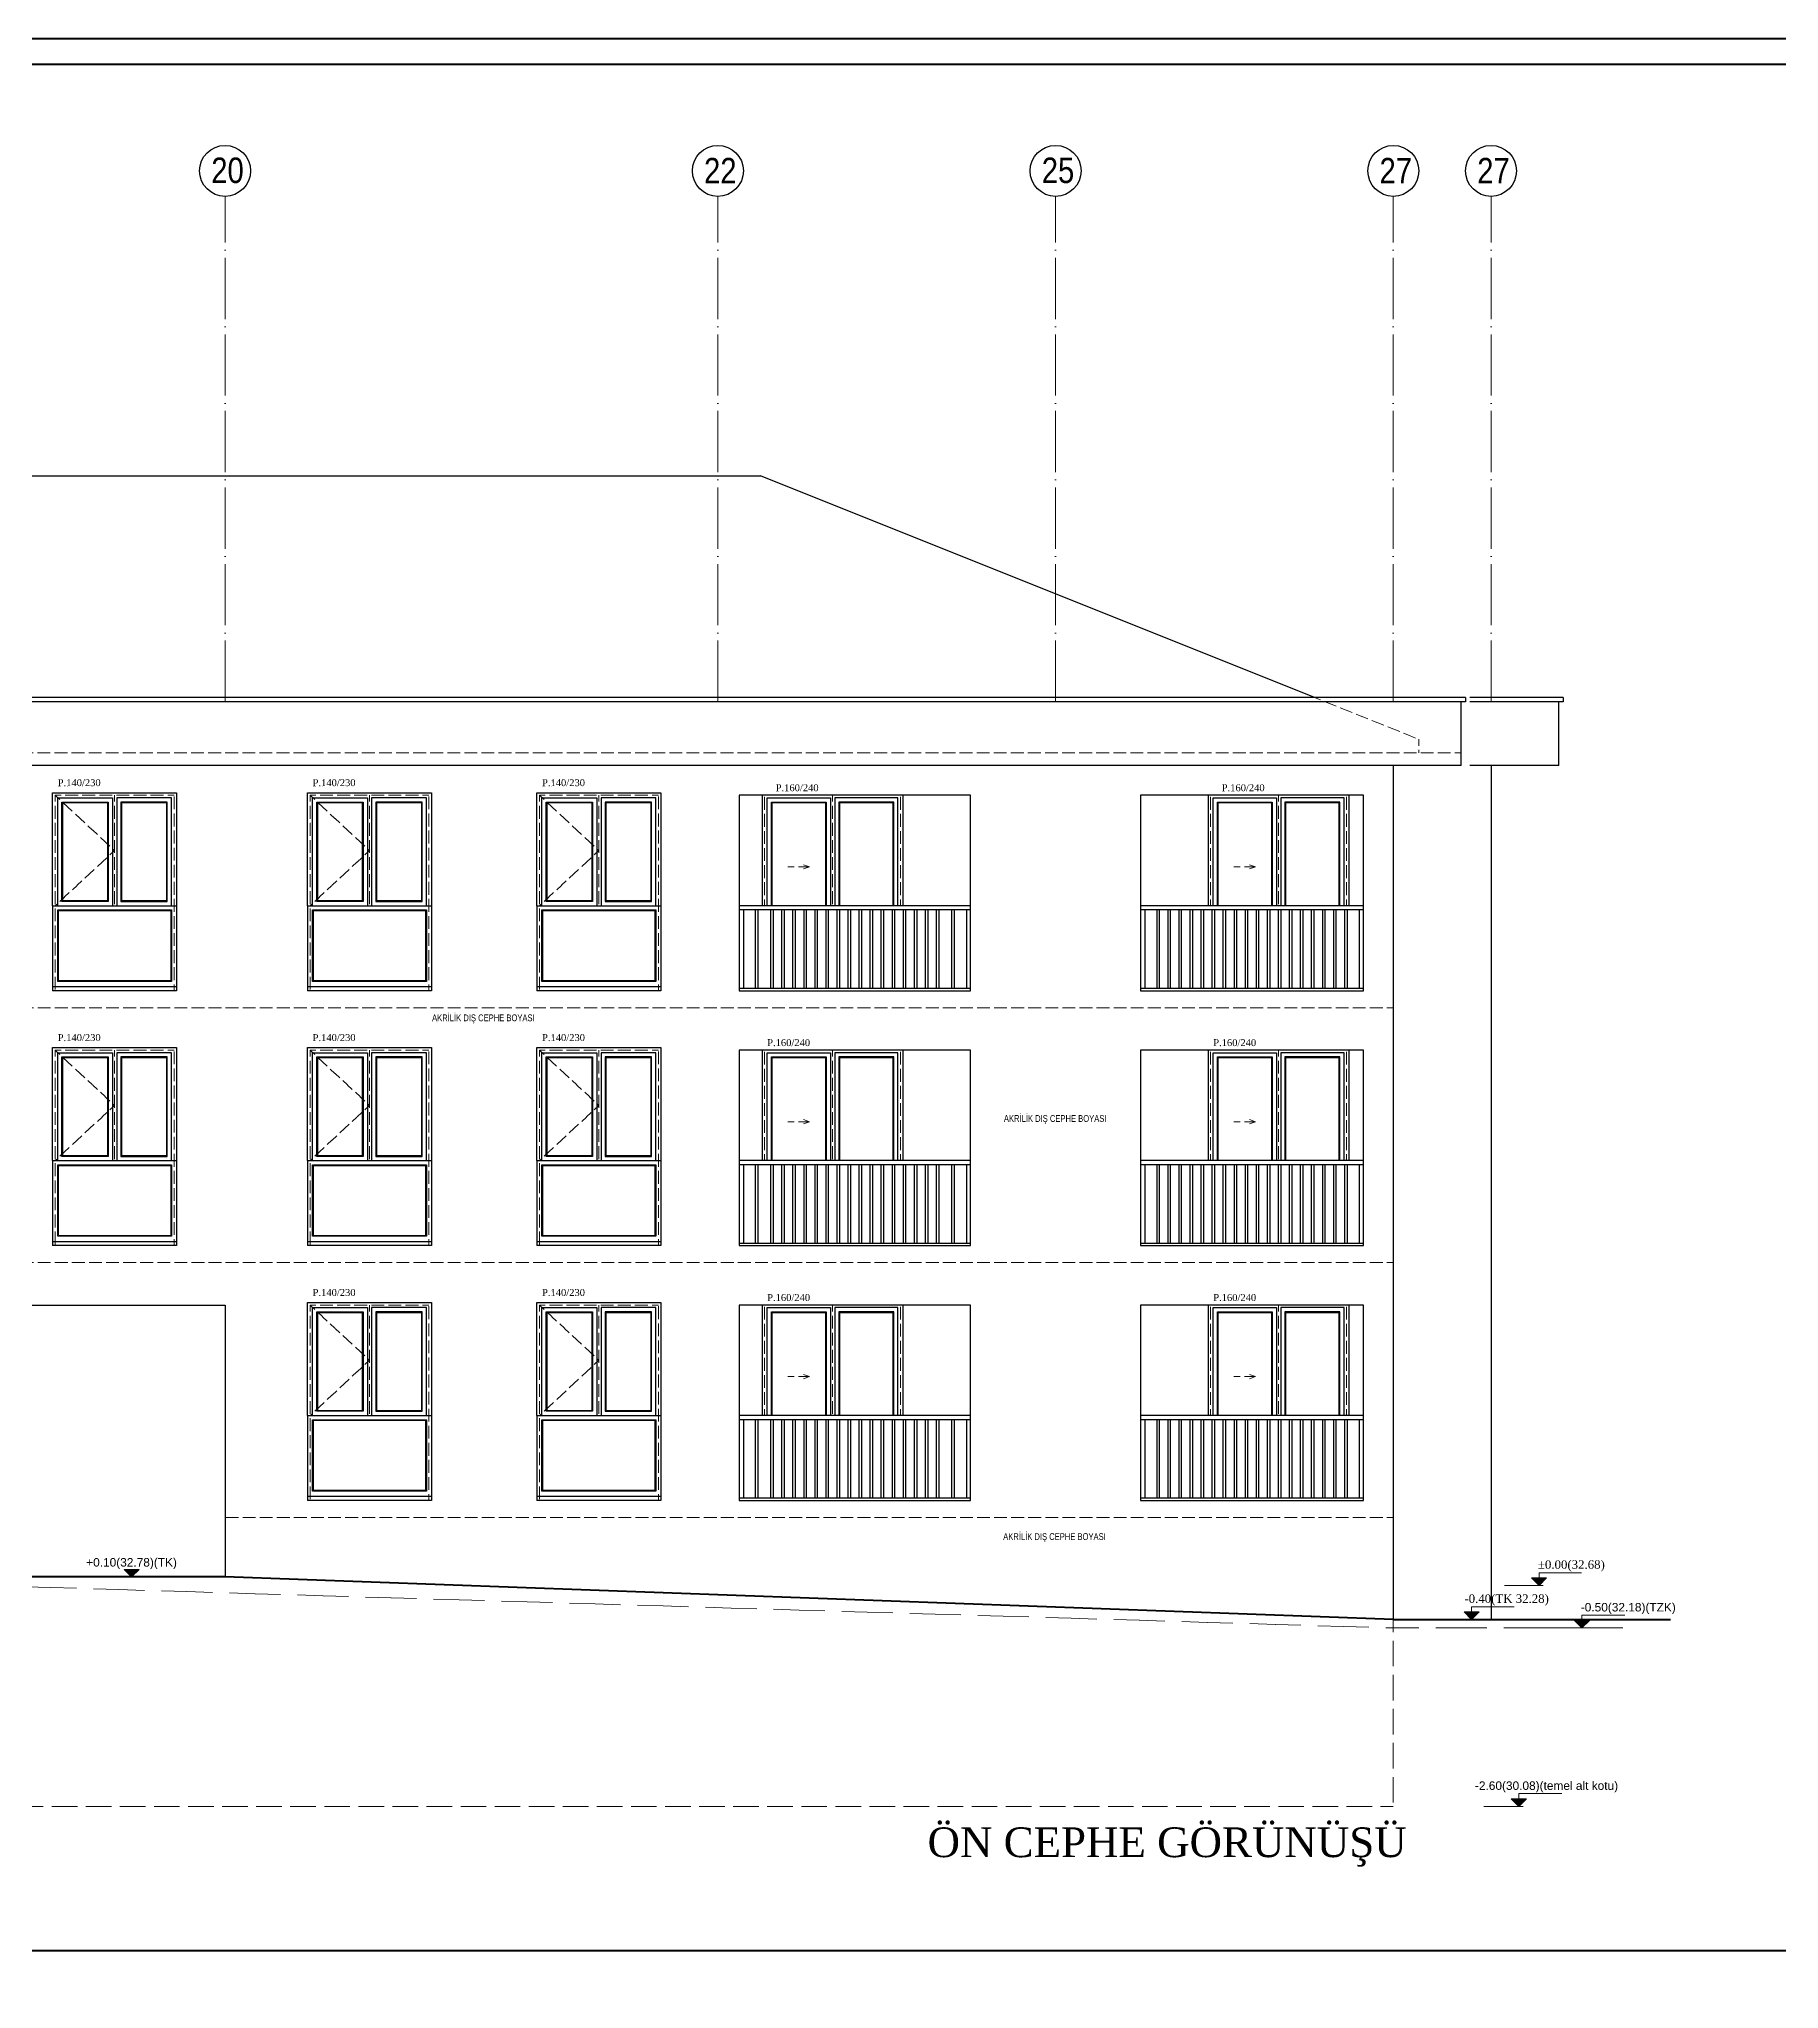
# Model space of a CAD drawing. Header units: millimetres. Extents: x 11587 to 81192, y -36083 to -25300.
# Drawn here: x 74821 to 76869, y -33878 to -31583 of the extents above; entities that cross this region are included whole.
import ezdxf

# ---------------------------------------------------------------- set-up
doc = ezdxf.new("R2010")
doc.units = ezdxf.units.MM
doc.linetypes.add('AKS', pattern=[30, 24, -3, 0, -3])
doc.linetypes.add('IZDUSUM1', pattern=[20, 7.5, -5, 7.5, 0])
for name, color, linetype, lineweight in [('rtm-aks balon', 20, 'Continuous', 25), ('rtm-aks balon yazı', 7, 'Continuous', 20), ('rtm-aks yeni', 7, 'AKS', 20), ('rtm-antet yazı-03', 233, 'Continuous', 30), ('rtm-antet-02', 140, 'Continuous', 40), ('rtm-cephe-03', 241, 'Continuous', 30), ('rtm-cephe-04', 33, 'Continuous', 25), ('rtm-izdusum-üst ince', 8, 'IZDUSUM1', 5), ('rtm-izdusum-üst kalın', 211, 'IZDUSUM1', 15), ('rtm-kesit katmanı-05', 153, 'Continuous', 20), ('rtm-mhl-yazı-malzeme', 253, 'Continuous', 13), ('rtm-sembol kot yazı', 7, 'Continuous', 20), ('rtm-symbol lvl', 242, 'Continuous', 20), ('rtm-tas_betonarme', 50, 'Continuous', 40)]:
    doc.layers.add(name, color=color, linetype=linetype, lineweight=lineweight)
doc.styles.add('A', font='times.ttf', dxfattribs={"height": 20})
doc.styles.add('AKSYAZI', font='ARIALN.TTF')
doc.styles.add('KT-isocpeur', font='arial.ttf', dxfattribs={"height": 10})
doc.styles.get("Standard").update_dxf_attribs({"font": 'arial.ttf'})
doc.styles.add('VAZ-OLCU', font='times.ttf', dxfattribs={"height": 60})

msp = doc.modelspace()

# ---------------------------------------------------------------- hatches: boundary and pattern name
at = {"layer": 'rtm-symbol lvl'}
for points in [[(74939.18, -33384.08), (74930.27, -33392.99), (74921.36, -33384.08)], [(74939.18, -33384.08), (74930.27, -33392.99), (74921.36, -33384.08)], [(76578.03, -33394.15), (76586.87, -33402.99), (76595.71, -33394.15)], [(76578.03, -33394.15), (76586.87, -33402.99), (76595.71, -33394.15)], [(76498.52, -33434.15), (76507.36, -33442.99), (76516.2, -33434.15)], [(76498.52, -33434.15), (76507.36, -33442.99), (76516.2, -33434.15)], [(76628.45, -33444.08), (76637.36, -33452.99), (76646.27, -33444.08)], [(76628.45, -33444.08), (76637.36, -33452.99), (76646.27, -33444.08)], [(76554.15, -33654.08), (76563.06, -33662.99), (76571.97, -33654.08)], [(76554.15, -33654.08), (76563.06, -33662.99), (76571.97, -33654.08)]]:
    msp.add_hatch(color=256, dxfattribs=at).paths.add_polyline_path(points)

# ---------------------------------------------------------------- linework, layer by layer
at = {"layer": 'rtm-aks balon'}
for centre in [(75040.29, -31738.07), (75620.29, -31738.07), (76017.79, -31738.07), (76415.29, -31738.07), (76530.29, -31738.07)]:
    msp.add_circle(centre, 30, dxfattribs=at)
at = {"layer": 'rtm-aks yeni', "ltscale": 3}
for p, q in [((75040.29, -32362.99), (75040.29, -31768.07)), ((75620.29, -32362.99), (75620.29, -31768.07)), ((76017.79, -32362.99), (76017.79, -31768.07)), ((76415.29, -32362.99), (76415.29, -31768.07)), ((76530.29, -32362.99), (76530.29, -31768.07))]:
    msp.add_line(p, q, dxfattribs=at)
at = {"layer": 'rtm-antet-02'}
for points in [[(68391.61, -31582.89), (68391.61, -36082.89), (81191.61, -36082.89), (81191.61, -31582.89), (68391.61, -31582.89)], [(81161.61, -33832.89), (68421.61, -33832.89)]]:
    msp.add_lwpolyline(points, dxfattribs=at)
msp.add_lwpolyline([(68421.61, -31612.89), (68421.61, -36052.89), (81161.61, -36052.89), (81161.61, -31612.89)], close=True, dxfattribs=at)
at = {"layer": 'rtm-cephe-03'}
msp.add_line((76415.29, -32437.99), (76415.29, -33442.99), dxfattribs=at)
for points in [[(68973.06, -32357.99), (69625.29, -32097.1), (75670.29, -32097.1)], [(76322.52, -32357.99), (75670.29, -32097.1)], [(76500.29, -32357.99), (68795.29, -32357.99)], [(76500.29, -32357.99), (76500.29, -32362.99)], [(76500.29, -32362.99), (68795.29, -32362.99)], [(76495.29, -32437.99), (76495.29, -32362.99)], [(76495.29, -32437.99), (68800.29, -32437.99)], [(74805.29, -33392.99), (74805.29, -33072.99), (75040.29, -33072.99), (75040.29, -33392.99)]]:
    msp.add_lwpolyline(points, dxfattribs=at)
for points in [[(75917.79, -32472.99), (75645.29, -32472.99), (75645.29, -32702.99), (75917.79, -32702.99)], [(76380.29, -32472.99), (76117.79, -32472.99), (76117.79, -32702.99), (76380.29, -32702.99)], [(75917.79, -32772.99), (75645.29, -32772.99), (75645.29, -33002.99), (75917.79, -33002.99)], [(76380.29, -32772.99), (76117.79, -32772.99), (76117.79, -33002.99), (76380.29, -33002.99)], [(75917.79, -33072.99), (75645.29, -33072.99), (75645.29, -33302.99), (75917.79, -33302.99)], [(76380.29, -33072.99), (76117.79, -33072.99), (76117.79, -33302.99), (76380.29, -33302.99)]]:
    msp.add_lwpolyline(points, close=True, dxfattribs=at)
at = {"layer": 'rtm-cephe-04'}
for p, q in [((76530.29, -32437.99), (76530.29, -33442.99)), ((74837.29, -32697.99), (74983.29, -32697.99)), ((74837.29, -32697.99), (74837.29, -32702.99)), ((74983.29, -32702.99), (74837.29, -32702.99)), ((74983.29, -32697.99), (74983.29, -32702.99)), ((75137.29, -32697.99), (75283.29, -32697.99)), ((75137.29, -32697.99), (75137.29, -32702.99)), ((75283.29, -32702.99), (75137.29, -32702.99)), ((75283.29, -32697.99), (75283.29, -32702.99)), ((75407.29, -32697.99), (75553.29, -32697.99)), ((75407.29, -32697.99), (75407.29, -32702.99)), ((75553.29, -32702.99), (75407.29, -32702.99)), ((75553.29, -32697.99), (75553.29, -32702.99)), ((74837.29, -32997.99), (74983.29, -32997.99)), ((74837.29, -32997.99), (74837.29, -33002.99)), ((74983.29, -32997.99), (74983.29, -33002.99)), ((75137.29, -32997.99), (75283.29, -32997.99)), ((75137.29, -32997.99), (75137.29, -33002.99)), ((75283.29, -32997.99), (75283.29, -33002.99)), ((75407.29, -32997.99), (75553.29, -32997.99)), ((75407.29, -32997.99), (75407.29, -33002.99)), ((75553.29, -32997.99), (75553.29, -33002.99)), ((74983.29, -33002.99), (74837.29, -33002.99)), ((75283.29, -33002.99), (75137.29, -33002.99)), ((75553.29, -33002.99), (75407.29, -33002.99)), ((75137.29, -33297.99), (75283.29, -33297.99)), ((75137.29, -33297.99), (75137.29, -33302.99)), ((75283.29, -33297.99), (75283.29, -33302.99)), ((75407.29, -33297.99), (75553.29, -33297.99)), ((75407.29, -33297.99), (75407.29, -33302.99)), ((75553.29, -33297.99), (75553.29, -33302.99)), ((75283.29, -33302.99), (75137.29, -33302.99)), ((75553.29, -33302.99), (75407.29, -33302.99))]:
    msp.add_line(p, q, dxfattribs=at)
for points in [[(76615.29, -32357.99), (76505.29, -32357.99)], [(76615.29, -32357.99), (76615.29, -32362.99)], [(76615.29, -32362.99), (76505.29, -32362.99)], [(76610.29, -32437.99), (76610.29, -32362.99)], [(76610.29, -32437.99), (76505.29, -32437.99)], [(74837.29, -32602.99), (74837.29, -32469.99), (74983.29, -32469.99), (74983.29, -32602.99)], [(75137.29, -32602.99), (75137.29, -32469.99), (75283.29, -32469.99), (75283.29, -32602.99)], [(75407.29, -32602.99), (75407.29, -32469.99), (75553.29, -32469.99), (75553.29, -32602.99)], [(75672.29, -32472.99), (75672.29, -32602.99)], [(75838.29, -32602.99), (75838.29, -32472.99)], [(76197.29, -32472.99), (76197.29, -32602.99)], [(76363.29, -32602.99), (76363.29, -32472.99)], [(74843.29, -32602.99), (74843.29, -32475.99), (74907.79, -32475.99), (74907.79, -32602.99)], [(74977.29, -32602.99), (74977.29, -32475.99), (74912.79, -32475.99), (74912.79, -32602.99)], [(75143.29, -32602.99), (75143.29, -32475.99), (75207.79, -32475.99), (75207.79, -32602.99)], [(75277.29, -32602.99), (75277.29, -32475.99), (75212.79, -32475.99), (75212.79, -32602.99)], [(75413.29, -32602.99), (75413.29, -32475.99), (75477.79, -32475.99), (75477.79, -32602.99)], [(75547.29, -32602.99), (75547.29, -32475.99), (75482.79, -32475.99), (75482.79, -32602.99)], [(75678.29, -32602.99), (75678.29, -32475.99), (75752.79, -32475.99), (75752.79, -32602.99)], [(75683.29, -32602.99), (75683.29, -32480.99), (75747.79, -32480.99), (75747.79, -32602.99)], [(75832.29, -32602.99), (75832.29, -32475.99), (75757.79, -32475.99), (75757.79, -32602.99)], [(75827.29, -32602.99), (75827.29, -32480.99), (75762.79, -32480.99), (75762.79, -32602.99)], [(76203.29, -32602.99), (76203.29, -32475.99), (76277.79, -32475.99), (76277.79, -32602.99)], [(76208.29, -32602.99), (76208.29, -32480.99), (76272.79, -32480.99), (76272.79, -32602.99)], [(76357.29, -32602.99), (76357.29, -32475.99), (76282.79, -32475.99), (76282.79, -32602.99)], [(76352.29, -32602.99), (76352.29, -32480.99), (76287.79, -32480.99), (76287.79, -32602.99)], [(74837.29, -32602.99), (74837.29, -32697.99)], [(74837.29, -32602.99), (74983.29, -32602.99)], [(74983.29, -32602.99), (74983.29, -32697.99)], [(75137.29, -32602.99), (75137.29, -32697.99)], [(75137.29, -32602.99), (75283.29, -32602.99)], [(75283.29, -32602.99), (75283.29, -32697.99)], [(75407.29, -32602.99), (75407.29, -32697.99)], [(75407.29, -32602.99), (75553.29, -32602.99)], [(75553.29, -32602.99), (75553.29, -32697.99)], [(75917.79, -32602.99), (75645.29, -32602.99)], [(75917.79, -32607.99), (75645.29, -32607.99)], [(75650.29, -32607.99), (75650.29, -32699.99)], [(75664.29, -32607.99), (75664.29, -32699.99)], [(75667.29, -32607.99), (75667.29, -32699.99)], [(75682.29, -32607.99), (75682.29, -32699.99)], [(75685.29, -32607.99), (75685.29, -32699.99)], [(75695.29, -32607.99), (75695.29, -32699.99)], [(75698.29, -32607.99), (75698.29, -32699.99)], [(75708.29, -32607.99), (75708.29, -32699.99)], [(75711.29, -32607.99), (75711.29, -32699.99)], [(75721.29, -32607.99), (75721.29, -32699.99)], [(75724.29, -32607.99), (75724.29, -32699.99)], [(75734.29, -32607.99), (75734.29, -32699.99)], [(75737.29, -32607.99), (75737.29, -32699.99)], [(75747.29, -32607.99), (75747.29, -32699.99)], [(75750.29, -32607.99), (75750.29, -32699.99)], [(75760.29, -32607.99), (75760.29, -32699.99)], [(75763.29, -32607.99), (75763.29, -32699.99)], [(75773.29, -32607.99), (75773.29, -32699.99)], [(75776.29, -32607.99), (75776.29, -32699.99)], [(75786.29, -32607.99), (75786.29, -32699.99)], [(75789.29, -32607.99), (75789.29, -32699.99)], [(75799.29, -32607.99), (75799.29, -32699.99)], [(75802.29, -32607.99), (75802.29, -32699.99)], [(75812.29, -32607.99), (75812.29, -32699.99)], [(75815.29, -32607.99), (75815.29, -32699.99)], [(75825.29, -32607.99), (75825.29, -32699.99)], [(75828.29, -32607.99), (75828.29, -32699.99)], [(75838.29, -32607.99), (75838.29, -32699.99)], [(75841.29, -32607.99), (75841.29, -32699.99)], [(75851.29, -32607.99), (75851.29, -32699.99)], [(75854.29, -32607.99), (75854.29, -32699.99)], [(75864.29, -32607.99), (75864.29, -32699.99)], [(75867.29, -32607.99), (75867.29, -32699.99)], [(75877.29, -32607.99), (75877.29, -32699.99)], [(75880.29, -32607.99), (75880.29, -32699.99)], [(75895.29, -32607.99), (75895.29, -32699.99)], [(75898.29, -32607.99), (75898.29, -32699.99)], [(75912.79, -32607.99), (75912.79, -32699.99)], [(76380.29, -32602.99), (76117.79, -32602.99)], [(76380.29, -32607.99), (76117.79, -32607.99)], [(76122.79, -32607.99), (76122.79, -32699.99)], [(76136.79, -32607.99), (76136.79, -32699.99)], [(76139.79, -32607.99), (76139.79, -32699.99)], [(76149.79, -32607.99), (76149.79, -32699.99)], [(76152.79, -32607.99), (76152.79, -32699.99)], [(76162.79, -32607.99), (76162.79, -32699.99)], [(76165.79, -32607.99), (76165.79, -32699.99)], [(76175.79, -32607.99), (76175.79, -32699.99)], [(76178.79, -32607.99), (76178.79, -32699.99)], [(76188.79, -32607.99), (76188.79, -32699.99)], [(76191.79, -32607.99), (76191.79, -32699.99)], [(76201.79, -32607.99), (76201.79, -32699.99)], [(76204.79, -32607.99), (76204.79, -32699.99)], [(76214.79, -32607.99), (76214.79, -32699.99)], [(76217.79, -32607.99), (76217.79, -32699.99)], [(76227.79, -32607.99), (76227.79, -32699.99)], [(76230.79, -32607.99), (76230.79, -32699.99)], [(76240.79, -32607.99), (76240.79, -32699.99)], [(76243.79, -32607.99), (76243.79, -32699.99)], [(76253.79, -32607.99), (76253.79, -32699.99)], [(76256.79, -32607.99), (76256.79, -32699.99)], [(76266.79, -32607.99), (76266.79, -32699.99)], [(76269.79, -32607.99), (76269.79, -32699.99)], [(76279.79, -32607.99), (76279.79, -32699.99)], [(76282.79, -32607.99), (76282.79, -32699.99)], [(76292.79, -32607.99), (76292.79, -32699.99)], [(76295.79, -32607.99), (76295.79, -32699.99)], [(76305.79, -32607.99), (76305.79, -32699.99)], [(76308.79, -32607.99), (76308.79, -32699.99)], [(76318.79, -32607.99), (76318.79, -32699.99)], [(76321.79, -32607.99), (76321.79, -32699.99)], [(76331.79, -32607.99), (76331.79, -32699.99)], [(76334.79, -32607.99), (76334.79, -32699.99)], [(76344.79, -32607.99), (76344.79, -32699.99)], [(76347.79, -32607.99), (76347.79, -32699.99)], [(76357.79, -32607.99), (76357.79, -32699.99)], [(76360.79, -32607.99), (76360.79, -32699.99)], [(76375.29, -32607.99), (76375.29, -32699.99)], [(75645.29, -32699.99), (75917.79, -32699.99)], [(76117.79, -32699.99), (76380.29, -32699.99)], [(74837.29, -32902.99), (74837.29, -32769.99), (74983.29, -32769.99), (74983.29, -32902.99)], [(75137.29, -32902.99), (75137.29, -32769.99), (75283.29, -32769.99), (75283.29, -32902.99)], [(75407.29, -32902.99), (75407.29, -32769.99), (75553.29, -32769.99), (75553.29, -32902.99)], [(74843.29, -32902.99), (74843.29, -32775.99), (74907.79, -32775.99), (74907.79, -32902.99)], [(74977.29, -32902.99), (74977.29, -32775.99), (74912.79, -32775.99), (74912.79, -32902.99)], [(75143.29, -32902.99), (75143.29, -32775.99), (75207.79, -32775.99), (75207.79, -32902.99)], [(75277.29, -32902.99), (75277.29, -32775.99), (75212.79, -32775.99), (75212.79, -32902.99)], [(75413.29, -32902.99), (75413.29, -32775.99), (75477.79, -32775.99), (75477.79, -32902.99)], [(75547.29, -32902.99), (75547.29, -32775.99), (75482.79, -32775.99), (75482.79, -32902.99)], [(75672.29, -32772.99), (75672.29, -32902.99)], [(75678.29, -32902.99), (75678.29, -32775.99), (75752.79, -32775.99), (75752.79, -32902.99)], [(75683.29, -32902.99), (75683.29, -32780.99), (75747.79, -32780.99), (75747.79, -32902.99)], [(75832.29, -32902.99), (75832.29, -32775.99), (75757.79, -32775.99), (75757.79, -32902.99)], [(75827.29, -32902.99), (75827.29, -32780.99), (75762.79, -32780.99), (75762.79, -32902.99)], [(75838.29, -32902.99), (75838.29, -32772.99)], [(76197.29, -32772.99), (76197.29, -32902.99)], [(76203.29, -32902.99), (76203.29, -32775.99), (76277.79, -32775.99), (76277.79, -32902.99)], [(76208.29, -32902.99), (76208.29, -32780.99), (76272.79, -32780.99), (76272.79, -32902.99)], [(76357.29, -32902.99), (76357.29, -32775.99), (76282.79, -32775.99), (76282.79, -32902.99)], [(76352.29, -32902.99), (76352.29, -32780.99), (76287.79, -32780.99), (76287.79, -32902.99)], [(76363.29, -32902.99), (76363.29, -32772.99)], [(74837.29, -32902.99), (74837.29, -32997.99)], [(74837.29, -32902.99), (74983.29, -32902.99)], [(74983.29, -32902.99), (74983.29, -32997.99)], [(75137.29, -32902.99), (75137.29, -32997.99)], [(75137.29, -32902.99), (75283.29, -32902.99)], [(75283.29, -32902.99), (75283.29, -32997.99)], [(75407.29, -32902.99), (75407.29, -32997.99)], [(75407.29, -32902.99), (75553.29, -32902.99)], [(75553.29, -32902.99), (75553.29, -32997.99)], [(75917.79, -32902.99), (75645.29, -32902.99)], [(75917.79, -32907.99), (75645.29, -32907.99)], [(75650.29, -32907.99), (75650.29, -32999.99)], [(75664.29, -32907.99), (75664.29, -32999.99)], [(75667.29, -32907.99), (75667.29, -32999.99)], [(75682.29, -32907.99), (75682.29, -32999.99)], [(75685.29, -32907.99), (75685.29, -32999.99)], [(75695.29, -32907.99), (75695.29, -32999.99)], [(75698.29, -32907.99), (75698.29, -32999.99)], [(75708.29, -32907.99), (75708.29, -32999.99)], [(75711.29, -32907.99), (75711.29, -32999.99)], [(75721.29, -32907.99), (75721.29, -32999.99)], [(75724.29, -32907.99), (75724.29, -32999.99)], [(75734.29, -32907.99), (75734.29, -32999.99)], [(75737.29, -32907.99), (75737.29, -32999.99)], [(75747.29, -32907.99), (75747.29, -32999.99)], [(75750.29, -32907.99), (75750.29, -32999.99)], [(75760.29, -32907.99), (75760.29, -32999.99)], [(75763.29, -32907.99), (75763.29, -32999.99)], [(75773.29, -32907.99), (75773.29, -32999.99)], [(75776.29, -32907.99), (75776.29, -32999.99)], [(75786.29, -32907.99), (75786.29, -32999.99)], [(75789.29, -32907.99), (75789.29, -32999.99)], [(75799.29, -32907.99), (75799.29, -32999.99)], [(75802.29, -32907.99), (75802.29, -32999.99)], [(75812.29, -32907.99), (75812.29, -32999.99)], [(75815.29, -32907.99), (75815.29, -32999.99)], [(75825.29, -32907.99), (75825.29, -32999.99)], [(75828.29, -32907.99), (75828.29, -32999.99)], [(75838.29, -32907.99), (75838.29, -32999.99)], [(75841.29, -32907.99), (75841.29, -32999.99)], [(75851.29, -32907.99), (75851.29, -32999.99)], [(75854.29, -32907.99), (75854.29, -32999.99)], [(75864.29, -32907.99), (75864.29, -32999.99)], [(75867.29, -32907.99), (75867.29, -32999.99)], [(75877.29, -32907.99), (75877.29, -32999.99)], [(75880.29, -32907.99), (75880.29, -32999.99)], [(75895.29, -32907.99), (75895.29, -32999.99)], [(75898.29, -32907.99), (75898.29, -32999.99)], [(75912.79, -32907.99), (75912.79, -32999.99)], [(76380.29, -32902.99), (76117.79, -32902.99)], [(76380.29, -32907.99), (76117.79, -32907.99)], [(76122.79, -32907.99), (76122.79, -32999.99)], [(76136.79, -32907.99), (76136.79, -32999.99)], [(76139.79, -32907.99), (76139.79, -32999.99)], [(76149.79, -32907.99), (76149.79, -32999.99)], [(76152.79, -32907.99), (76152.79, -32999.99)], [(76162.79, -32907.99), (76162.79, -32999.99)], [(76165.79, -32907.99), (76165.79, -32999.99)], [(76175.79, -32907.99), (76175.79, -32999.99)], [(76178.79, -32907.99), (76178.79, -32999.99)], [(76188.79, -32907.99), (76188.79, -32999.99)], [(76191.79, -32907.99), (76191.79, -32999.99)], [(76201.79, -32907.99), (76201.79, -32999.99)], [(76204.79, -32907.99), (76204.79, -32999.99)], [(76214.79, -32907.99), (76214.79, -32999.99)], [(76217.79, -32907.99), (76217.79, -32999.99)], [(76227.79, -32907.99), (76227.79, -32999.99)], [(76230.79, -32907.99), (76230.79, -32999.99)], [(76240.79, -32907.99), (76240.79, -32999.99)], [(76243.79, -32907.99), (76243.79, -32999.99)], [(76253.79, -32907.99), (76253.79, -32999.99)], [(76256.79, -32907.99), (76256.79, -32999.99)], [(76266.79, -32907.99), (76266.79, -32999.99)], [(76269.79, -32907.99), (76269.79, -32999.99)], [(76279.79, -32907.99), (76279.79, -32999.99)], [(76282.79, -32907.99), (76282.79, -32999.99)], [(76292.79, -32907.99), (76292.79, -32999.99)], [(76295.79, -32907.99), (76295.79, -32999.99)], [(76305.79, -32907.99), (76305.79, -32999.99)], [(76308.79, -32907.99), (76308.79, -32999.99)], [(76318.79, -32907.99), (76318.79, -32999.99)], [(76321.79, -32907.99), (76321.79, -32999.99)], [(76331.79, -32907.99), (76331.79, -32999.99)], [(76334.79, -32907.99), (76334.79, -32999.99)], [(76344.79, -32907.99), (76344.79, -32999.99)], [(76347.79, -32907.99), (76347.79, -32999.99)], [(76357.79, -32907.99), (76357.79, -32999.99)], [(76360.79, -32907.99), (76360.79, -32999.99)], [(76375.29, -32907.99), (76375.29, -32999.99)], [(75645.29, -32999.99), (75917.79, -32999.99)], [(76117.79, -32999.99), (76380.29, -32999.99)], [(75137.29, -33202.99), (75137.29, -33069.99), (75283.29, -33069.99), (75283.29, -33202.99)], [(75407.29, -33202.99), (75407.29, -33069.99), (75553.29, -33069.99), (75553.29, -33202.99)], [(75143.29, -33202.99), (75143.29, -33075.99), (75207.79, -33075.99), (75207.79, -33202.99)], [(75277.29, -33202.99), (75277.29, -33075.99), (75212.79, -33075.99), (75212.79, -33202.99)], [(75413.29, -33202.99), (75413.29, -33075.99), (75477.79, -33075.99), (75477.79, -33202.99)], [(75547.29, -33202.99), (75547.29, -33075.99), (75482.79, -33075.99), (75482.79, -33202.99)], [(75672.29, -33072.99), (75672.29, -33202.99)], [(75678.29, -33202.99), (75678.29, -33075.99), (75752.79, -33075.99), (75752.79, -33202.99)], [(75683.29, -33202.99), (75683.29, -33080.99), (75747.79, -33080.99), (75747.79, -33202.99)], [(75832.29, -33202.99), (75832.29, -33075.99), (75757.79, -33075.99), (75757.79, -33202.99)], [(75827.29, -33202.99), (75827.29, -33080.99), (75762.79, -33080.99), (75762.79, -33202.99)], [(75838.29, -33202.99), (75838.29, -33072.99)], [(76197.29, -33072.99), (76197.29, -33202.99)], [(76203.29, -33202.99), (76203.29, -33075.99), (76277.79, -33075.99), (76277.79, -33202.99)], [(76208.29, -33202.99), (76208.29, -33080.99), (76272.79, -33080.99), (76272.79, -33202.99)], [(76357.29, -33202.99), (76357.29, -33075.99), (76282.79, -33075.99), (76282.79, -33202.99)], [(76352.29, -33202.99), (76352.29, -33080.99), (76287.79, -33080.99), (76287.79, -33202.99)], [(76363.29, -33202.99), (76363.29, -33072.99)], [(75137.29, -33202.99), (75137.29, -33297.99)], [(75137.29, -33202.99), (75283.29, -33202.99)], [(75283.29, -33202.99), (75283.29, -33297.99)], [(75407.29, -33202.99), (75407.29, -33297.99)], [(75407.29, -33202.99), (75553.29, -33202.99)], [(75553.29, -33202.99), (75553.29, -33297.99)], [(75917.79, -33202.99), (75645.29, -33202.99)], [(75917.79, -33207.99), (75645.29, -33207.99)], [(75650.29, -33207.99), (75650.29, -33299.99)], [(75664.29, -33207.99), (75664.29, -33299.99)], [(75667.29, -33207.99), (75667.29, -33299.99)], [(75682.29, -33207.99), (75682.29, -33299.99)], [(75685.29, -33207.99), (75685.29, -33299.99)], [(75695.29, -33207.99), (75695.29, -33299.99)], [(75698.29, -33207.99), (75698.29, -33299.99)], [(75708.29, -33207.99), (75708.29, -33299.99)], [(75711.29, -33207.99), (75711.29, -33299.99)], [(75721.29, -33207.99), (75721.29, -33299.99)], [(75724.29, -33207.99), (75724.29, -33299.99)], [(75734.29, -33207.99), (75734.29, -33299.99)], [(75737.29, -33207.99), (75737.29, -33299.99)], [(75747.29, -33207.99), (75747.29, -33299.99)], [(75750.29, -33207.99), (75750.29, -33299.99)], [(75760.29, -33207.99), (75760.29, -33299.99)], [(75763.29, -33207.99), (75763.29, -33299.99)], [(75773.29, -33207.99), (75773.29, -33299.99)], [(75776.29, -33207.99), (75776.29, -33299.99)], [(75786.29, -33207.99), (75786.29, -33299.99)], [(75789.29, -33207.99), (75789.29, -33299.99)], [(75799.29, -33207.99), (75799.29, -33299.99)], [(75802.29, -33207.99), (75802.29, -33299.99)], [(75812.29, -33207.99), (75812.29, -33299.99)], [(75815.29, -33207.99), (75815.29, -33299.99)], [(75825.29, -33207.99), (75825.29, -33299.99)], [(75828.29, -33207.99), (75828.29, -33299.99)], [(75838.29, -33207.99), (75838.29, -33299.99)], [(75841.29, -33207.99), (75841.29, -33299.99)], [(75851.29, -33207.99), (75851.29, -33299.99)], [(75854.29, -33207.99), (75854.29, -33299.99)], [(75864.29, -33207.99), (75864.29, -33299.99)], [(75867.29, -33207.99), (75867.29, -33299.99)], [(75877.29, -33207.99), (75877.29, -33299.99)], [(75880.29, -33207.99), (75880.29, -33299.99)], [(75895.29, -33207.99), (75895.29, -33299.99)], [(75898.29, -33207.99), (75898.29, -33299.99)], [(75912.79, -33207.99), (75912.79, -33299.99)], [(76380.29, -33202.99), (76117.79, -33202.99)], [(76380.29, -33207.99), (76117.79, -33207.99)], [(76122.79, -33207.99), (76122.79, -33299.99)], [(76136.79, -33207.99), (76136.79, -33299.99)], [(76139.79, -33207.99), (76139.79, -33299.99)], [(76149.79, -33207.99), (76149.79, -33299.99)], [(76152.79, -33207.99), (76152.79, -33299.99)], [(76162.79, -33207.99), (76162.79, -33299.99)], [(76165.79, -33207.99), (76165.79, -33299.99)], [(76175.79, -33207.99), (76175.79, -33299.99)], [(76178.79, -33207.99), (76178.79, -33299.99)], [(76188.79, -33207.99), (76188.79, -33299.99)], [(76191.79, -33207.99), (76191.79, -33299.99)], [(76201.79, -33207.99), (76201.79, -33299.99)], [(76204.79, -33207.99), (76204.79, -33299.99)], [(76214.79, -33207.99), (76214.79, -33299.99)], [(76217.79, -33207.99), (76217.79, -33299.99)], [(76227.79, -33207.99), (76227.79, -33299.99)], [(76230.79, -33207.99), (76230.79, -33299.99)], [(76240.79, -33207.99), (76240.79, -33299.99)], [(76243.79, -33207.99), (76243.79, -33299.99)], [(76253.79, -33207.99), (76253.79, -33299.99)], [(76256.79, -33207.99), (76256.79, -33299.99)], [(76266.79, -33207.99), (76266.79, -33299.99)], [(76269.79, -33207.99), (76269.79, -33299.99)], [(76279.79, -33207.99), (76279.79, -33299.99)], [(76282.79, -33207.99), (76282.79, -33299.99)], [(76292.79, -33207.99), (76292.79, -33299.99)], [(76295.79, -33207.99), (76295.79, -33299.99)], [(76305.79, -33207.99), (76305.79, -33299.99)], [(76308.79, -33207.99), (76308.79, -33299.99)], [(76318.79, -33207.99), (76318.79, -33299.99)], [(76321.79, -33207.99), (76321.79, -33299.99)], [(76331.79, -33207.99), (76331.79, -33299.99)], [(76334.79, -33207.99), (76334.79, -33299.99)], [(76344.79, -33207.99), (76344.79, -33299.99)], [(76347.79, -33207.99), (76347.79, -33299.99)], [(76357.79, -33207.99), (76357.79, -33299.99)], [(76360.79, -33207.99), (76360.79, -33299.99)], [(76375.29, -33207.99), (76375.29, -33299.99)], [(75645.29, -33299.99), (75917.79, -33299.99)], [(76117.79, -33299.99), (76380.29, -33299.99)]]:
    msp.add_lwpolyline(points, dxfattribs=at)
for points in [[(74902.79, -32480.99), (74902.79, -32597.99), (74848.29, -32597.99), (74848.29, -32480.99)], [(74917.79, -32480.99), (74917.79, -32597.99), (74972.29, -32597.99), (74972.29, -32480.99)], [(75202.79, -32480.99), (75202.79, -32597.99), (75148.29, -32597.99), (75148.29, -32480.99)], [(75217.79, -32480.99), (75217.79, -32597.99), (75272.29, -32597.99), (75272.29, -32480.99)], [(75472.79, -32480.99), (75472.79, -32597.99), (75418.29, -32597.99), (75418.29, -32480.99)], [(75487.79, -32480.99), (75487.79, -32597.99), (75542.29, -32597.99), (75542.29, -32480.99)], [(74977.29, -32691.99), (74843.29, -32691.99), (74843.29, -32607.99), (74977.29, -32607.99)], [(75277.29, -32691.99), (75143.29, -32691.99), (75143.29, -32607.99), (75277.29, -32607.99)], [(75547.29, -32691.99), (75413.29, -32691.99), (75413.29, -32607.99), (75547.29, -32607.99)], [(74902.79, -32780.99), (74902.79, -32897.99), (74848.29, -32897.99), (74848.29, -32780.99)], [(74917.79, -32780.99), (74917.79, -32897.99), (74972.29, -32897.99), (74972.29, -32780.99)], [(75202.79, -32780.99), (75202.79, -32897.99), (75148.29, -32897.99), (75148.29, -32780.99)], [(75217.79, -32780.99), (75217.79, -32897.99), (75272.29, -32897.99), (75272.29, -32780.99)], [(75472.79, -32780.99), (75472.79, -32897.99), (75418.29, -32897.99), (75418.29, -32780.99)], [(75487.79, -32780.99), (75487.79, -32897.99), (75542.29, -32897.99), (75542.29, -32780.99)], [(74977.29, -32991.99), (74843.29, -32991.99), (74843.29, -32907.99), (74977.29, -32907.99)], [(75277.29, -32991.99), (75143.29, -32991.99), (75143.29, -32907.99), (75277.29, -32907.99)], [(75547.29, -32991.99), (75413.29, -32991.99), (75413.29, -32907.99), (75547.29, -32907.99)], [(75202.79, -33080.99), (75202.79, -33197.99), (75148.29, -33197.99), (75148.29, -33080.99)], [(75217.79, -33080.99), (75217.79, -33197.99), (75272.29, -33197.99), (75272.29, -33080.99)], [(75472.79, -33080.99), (75472.79, -33197.99), (75418.29, -33197.99), (75418.29, -33080.99)], [(75487.79, -33080.99), (75487.79, -33197.99), (75542.29, -33197.99), (75542.29, -33080.99)], [(75277.29, -33291.99), (75143.29, -33291.99), (75143.29, -33207.99), (75277.29, -33207.99)], [(75547.29, -33291.99), (75413.29, -33291.99), (75413.29, -33207.99), (75547.29, -33207.99)]]:
    msp.add_lwpolyline(points, close=True, dxfattribs=at)
at = {"layer": 'rtm-izdusum-üst ince'}
for p, q in [((74980.29, -32472.99), (74840.29, -32472.99)), ((74840.29, -32472.99), (74840.29, -32702.99)), ((74980.29, -32702.99), (74980.29, -32472.99)), ((75280.29, -32472.99), (75140.29, -32472.99)), ((75140.29, -32472.99), (75140.29, -32702.99)), ((75280.29, -32702.99), (75280.29, -32472.99)), ((75550.29, -32472.99), (75410.29, -32472.99)), ((75410.29, -32472.99), (75410.29, -32702.99)), ((75550.29, -32702.99), (75550.29, -32472.99)), ((75675.29, -32602.99), (75675.29, -32472.99)), ((75835.29, -32602.99), (75835.29, -32472.99)), ((76200.29, -32602.99), (76200.29, -32472.99)), ((76360.29, -32602.99), (76360.29, -32472.99)), ((74980.29, -32772.99), (74840.29, -32772.99)), ((74840.29, -32772.99), (74840.29, -33002.99)), ((74980.29, -33002.99), (74980.29, -32772.99)), ((75280.29, -32772.99), (75140.29, -32772.99)), ((75140.29, -32772.99), (75140.29, -33002.99)), ((75280.29, -33002.99), (75280.29, -32772.99)), ((75550.29, -32772.99), (75410.29, -32772.99)), ((75410.29, -32772.99), (75410.29, -33002.99)), ((75550.29, -33002.99), (75550.29, -32772.99)), ((75675.29, -32902.99), (75675.29, -32772.99)), ((75835.29, -32902.99), (75835.29, -32772.99)), ((76200.29, -32902.99), (76200.29, -32772.99)), ((76360.29, -32902.99), (76360.29, -32772.99)), ((75280.29, -33072.99), (75140.29, -33072.99)), ((75140.29, -33072.99), (75140.29, -33302.99)), ((75280.29, -33302.99), (75280.29, -33072.99)), ((75550.29, -33072.99), (75410.29, -33072.99)), ((75410.29, -33072.99), (75410.29, -33302.99)), ((75550.29, -33302.99), (75550.29, -33072.99)), ((75675.29, -33202.99), (75675.29, -33072.99)), ((75835.29, -33202.99), (75835.29, -33072.99)), ((76200.29, -33202.99), (76200.29, -33072.99)), ((76360.29, -33202.99), (76360.29, -33072.99))]:
    msp.add_line(p, q, dxfattribs=at)
for points in [[(76322.52, -32357.99), (76445.29, -32407.1), (76445.29, -32422.99)], [(76495.29, -32422.99), (68800.29, -32422.99)], [(74840.29, -32472.99), (74910.29, -32537.99), (74840.29, -32602.99)], [(74910.29, -32472.99), (74910.29, -32602.99)], [(75140.29, -32472.99), (75210.29, -32537.99), (75140.29, -32602.99)], [(75210.29, -32472.99), (75210.29, -32602.99)], [(75410.29, -32472.99), (75480.29, -32537.99), (75410.29, -32602.99)], [(75480.29, -32472.99), (75480.29, -32602.99)], [(75755.29, -32472.99), (75755.29, -32602.99)], [(76280.29, -32472.99), (76280.29, -32602.99)], [(75702.68, -32557.17), (75728, -32557.17)], [(75728, -32557.17), (75717.59, -32553.56)], [(75728, -32557.17), (75717.59, -32560.77)], [(76227.68, -32557.17), (76253, -32557.17)], [(76253, -32557.17), (76242.59, -32553.56)], [(76253, -32557.17), (76242.59, -32560.77)], [(76415.29, -32722.99), (68880.29, -32722.99)], [(74840.29, -32772.99), (74910.29, -32837.99), (74840.29, -32902.99)], [(74910.29, -32772.99), (74910.29, -32902.99)], [(75140.29, -32772.99), (75210.29, -32837.99), (75140.29, -32902.99)], [(75210.29, -32772.99), (75210.29, -32902.99)], [(75410.29, -32772.99), (75480.29, -32837.99), (75410.29, -32902.99)], [(75480.29, -32772.99), (75480.29, -32902.99)], [(75755.29, -32772.99), (75755.29, -32902.99)], [(76280.29, -32772.99), (76280.29, -32902.99)], [(75702.68, -32857.17), (75728, -32857.17)], [(75728, -32857.17), (75717.59, -32853.56)], [(75728, -32857.17), (75717.59, -32860.77)], [(76227.68, -32857.17), (76253, -32857.17)], [(76253, -32857.17), (76242.59, -32853.56)], [(76253, -32857.17), (76242.59, -32860.77)], [(76415.29, -33022.99), (68880.29, -33022.99)], [(75140.29, -33072.99), (75210.29, -33137.99), (75140.29, -33202.99)], [(75210.29, -33072.99), (75210.29, -33202.99)], [(75410.29, -33072.99), (75480.29, -33137.99), (75410.29, -33202.99)], [(75480.29, -33072.99), (75480.29, -33202.99)], [(75755.29, -33072.99), (75755.29, -33202.99)], [(76280.29, -33072.99), (76280.29, -33202.99)], [(75702.68, -33157.17), (75728, -33157.17)], [(75728, -33157.17), (75717.59, -33153.56)], [(75728, -33157.17), (75717.59, -33160.77)], [(76227.68, -33157.17), (76253, -33157.17)], [(76253, -33157.17), (76242.59, -33153.56)], [(76253, -33157.17), (76242.59, -33160.77)], [(76415.29, -33322.99), (75040.29, -33322.99)]]:
    msp.add_lwpolyline(points, dxfattribs=at)
at = {"layer": 'rtm-izdusum-üst ince', "ltscale": 2}
msp.add_lwpolyline([(76415.29, -33442.99), (76415.29, -33662.99), (74765.29, -33662.99), (74765.29, -33392.81)], dxfattribs=at)
at = {"layer": 'rtm-izdusum-üst kalın', "ltscale": 4}
msp.add_lwpolyline([(68880.29, -33372.99), (70490.29, -33402.99), (74755.29, -33402.99), (76415.29, -33452.99), (76698.91, -33452.99)], dxfattribs=at)
at = {"layer": 'rtm-kesit katmanı-05'}
for points in [[(74901.79, -32481.99), (74901.79, -32596.99), (74849.29, -32596.99), (74849.29, -32481.99)], [(74918.79, -32481.99), (74918.79, -32596.99), (74971.29, -32596.99), (74971.29, -32481.99)], [(75201.79, -32481.99), (75201.79, -32596.99), (75149.29, -32596.99), (75149.29, -32481.99)], [(75218.79, -32481.99), (75218.79, -32596.99), (75271.29, -32596.99), (75271.29, -32481.99)], [(75471.79, -32481.99), (75471.79, -32596.99), (75419.29, -32596.99), (75419.29, -32481.99)], [(75488.79, -32481.99), (75488.79, -32596.99), (75541.29, -32596.99), (75541.29, -32481.99)], [(74976.29, -32690.99), (74844.29, -32690.99), (74844.29, -32608.99), (74976.29, -32608.99)], [(75276.29, -32690.99), (75144.29, -32690.99), (75144.29, -32608.99), (75276.29, -32608.99)], [(75546.29, -32690.99), (75414.29, -32690.99), (75414.29, -32608.99), (75546.29, -32608.99)], [(74901.79, -32781.99), (74901.79, -32896.99), (74849.29, -32896.99), (74849.29, -32781.99)], [(74918.79, -32781.99), (74918.79, -32896.99), (74971.29, -32896.99), (74971.29, -32781.99)], [(75201.79, -32781.99), (75201.79, -32896.99), (75149.29, -32896.99), (75149.29, -32781.99)], [(75218.79, -32781.99), (75218.79, -32896.99), (75271.29, -32896.99), (75271.29, -32781.99)], [(75471.79, -32781.99), (75471.79, -32896.99), (75419.29, -32896.99), (75419.29, -32781.99)], [(75488.79, -32781.99), (75488.79, -32896.99), (75541.29, -32896.99), (75541.29, -32781.99)], [(74976.29, -32990.99), (74844.29, -32990.99), (74844.29, -32908.99), (74976.29, -32908.99)], [(75276.29, -32990.99), (75144.29, -32990.99), (75144.29, -32908.99), (75276.29, -32908.99)], [(75546.29, -32990.99), (75414.29, -32990.99), (75414.29, -32908.99), (75546.29, -32908.99)], [(75201.79, -33081.99), (75201.79, -33196.99), (75149.29, -33196.99), (75149.29, -33081.99)], [(75218.79, -33081.99), (75218.79, -33196.99), (75271.29, -33196.99), (75271.29, -33081.99)], [(75471.79, -33081.99), (75471.79, -33196.99), (75419.29, -33196.99), (75419.29, -33081.99)], [(75488.79, -33081.99), (75488.79, -33196.99), (75541.29, -33196.99), (75541.29, -33081.99)], [(75276.29, -33290.99), (75144.29, -33290.99), (75144.29, -33208.99), (75276.29, -33208.99)], [(75546.29, -33290.99), (75414.29, -33290.99), (75414.29, -33208.99), (75546.29, -33208.99)]]:
    msp.add_lwpolyline(points, close=True, dxfattribs=at)
for points in [[(75684.29, -32602.99), (75684.29, -32481.99), (75746.79, -32481.99), (75746.79, -32602.99)], [(75826.29, -32602.99), (75826.29, -32481.99), (75763.79, -32481.99), (75763.79, -32602.99)], [(76209.29, -32602.99), (76209.29, -32481.99), (76271.79, -32481.99), (76271.79, -32602.99)], [(76351.29, -32602.99), (76351.29, -32481.99), (76288.79, -32481.99), (76288.79, -32602.99)], [(75684.29, -32902.99), (75684.29, -32781.99), (75746.79, -32781.99), (75746.79, -32902.99)], [(75826.29, -32902.99), (75826.29, -32781.99), (75763.79, -32781.99), (75763.79, -32902.99)], [(76209.29, -32902.99), (76209.29, -32781.99), (76271.79, -32781.99), (76271.79, -32902.99)], [(76351.29, -32902.99), (76351.29, -32781.99), (76288.79, -32781.99), (76288.79, -32902.99)], [(75684.29, -33202.99), (75684.29, -33081.99), (75746.79, -33081.99), (75746.79, -33202.99)], [(75826.29, -33202.99), (75826.29, -33081.99), (75763.79, -33081.99), (75763.79, -33202.99)], [(76209.29, -33202.99), (76209.29, -33081.99), (76271.79, -33081.99), (76271.79, -33202.99)], [(76351.29, -33202.99), (76351.29, -33081.99), (76288.79, -33081.99), (76288.79, -33202.99)]]:
    msp.add_lwpolyline(points, dxfattribs=at)
at = {"layer": 'rtm-symbol lvl'}
for p, q in [((76546.03, -33402.99), (76591.83, -33402.99)), ((76466.52, -33442.99), (76512.31, -33442.99)), ((76596.19, -33452.99), (76642.35, -33452.99)), ((76521.89, -33662.99), (76568.06, -33662.99))]:
    msp.add_line(p, q, dxfattribs=at)
for points in [[(74939.18, -33384.08), (74930.27, -33392.99), (74921.36, -33384.08)], [(74939.18, -33384.08), (74930.27, -33392.99), (74921.36, -33384.08)], [(76578.03, -33394.15), (76586.87, -33402.99), (76595.71, -33394.15)], [(76578.03, -33394.15), (76586.87, -33402.99), (76595.71, -33394.15)], [(76498.52, -33434.15), (76507.36, -33442.99), (76516.2, -33434.15)], [(76498.52, -33434.15), (76507.36, -33442.99), (76516.2, -33434.15)], [(76628.45, -33444.08), (76637.36, -33452.99), (76646.27, -33444.08)], [(76628.45, -33444.08), (76637.36, -33452.99), (76646.27, -33444.08)], [(76554.15, -33654.08), (76563.06, -33662.99), (76571.97, -33654.08)], [(76554.15, -33654.08), (76563.06, -33662.99), (76571.97, -33654.08)]]:
    msp.add_lwpolyline(points, close=True, dxfattribs=at)
for points in [[(76636.87, -33387.99), (76586.87, -33387.99), (76586.87, -33402.99)], [(76557.36, -33427.99), (76507.36, -33427.99), (76507.36, -33442.99)], [(76687.76, -33437.87), (76637.36, -33437.87), (76637.36, -33452.99)], [(76613.46, -33647.87), (76563.06, -33647.87), (76563.06, -33662.99)]]:
    msp.add_lwpolyline(points, dxfattribs=at)
at = {"layer": 'rtm-tas_betonarme'}
for points in [[(76415.29, -33442.99), (75040.29, -33392.99), (74805.29, -33392.99), (70490.29, -33372.99), (68525.41, -33372.99)], [(76415.29, -33442.99), (76741.47, -33442.99)]]:
    msp.add_lwpolyline(points, dxfattribs=at)

# ---------------------------------------------------------------- texts
at = {"layer": 'rtm-aks balon yazı', "char_height": 30, "width": 27.7214, "attachment_point": 7, "style": 'AKSYAZI'}
for s, insert in [('20', (75024.06, -31752.84)), ('22', (75604.06, -31752.84)), ('25', (76001.56, -31752.84)), ('27', (76399.06, -31752.84)), ('27', (76514.06, -31752.84))]:
    msp.add_mtext(s, dxfattribs=dict(at, insert=insert))
at = {"layer": 'rtm-antet yazı-03', "linetype": 'ByBlock', "insert": (75867.11, -33687.67), "char_height": 35, "width": 2995.4423, "attachment_point": 1, "style": 'A'}
msp.add_mtext('ÖN CEPHE GÖRÜNÜŞÜ', dxfattribs=at)
at = {"layer": 'rtm-mhl-yazı-malzeme', "style": 'VAZ-OLCU'}
for s, p in [('P.140/230', (74843.34, -32462.26)), ('P.140/230', (75143.34, -32462.26)), ('P.140/230', (75413.34, -32462.26)), ('P.160/240', (75688.34, -32468.2)), ('P.160/240', (76213.34, -32468.2)), ('P.140/230', (74843.34, -32762.26)), ('P.140/230', (75143.34, -32762.26)), ('P.140/230', (75413.34, -32762.26)), ('P.160/240', (75678.34, -32768.2)), ('P.160/240', (76203.34, -32768.2)), ('P.140/230', (75143.34, -33062.26)), ('P.140/230', (75413.34, -33062.26)), ('P.160/240', (75678.34, -33068.2)), ('P.160/240', (76203.34, -33068.2))]:
    msp.add_text(s, height=8.192, rotation=0.0398, dxfattribs=at).set_placement(p)
at = {"layer": 'rtm-mhl-yazı-malzeme', "width": 0.8}
for p in [(75283.95, -32738.91), (75956.94, -32857.38), (75956.13, -33349.42)]:
    msp.add_text('AKRİLİK DIŞ CEPHE BOYASI', height=8, dxfattribs=at).set_placement(p)
at = {"layer": 'rtm-sembol kot yazı'}
for s, style, p in [('+0.10(32.78)(TK)', 'KT-isocpeur', (74876.87, -33380.74, -240.41)), ('%%P0.00(32.68)', 'VAZ-OLCU', (76585.46, -33383.36, -106)), ('-0.40(TK 32.28)', 'VAZ-OLCU', (76498.97, -33423.46, -106)), ('-0.50(32.18)(TZK)', 'KT-isocpeur', (76635.94, -33433.56, -240.41)), ('-2.60(30.08)(temel alt kotu)', 'KT-isocpeur', (76511.38, -33643.56, -240.41))]:
    msp.add_text(s, height=10, dxfattribs=dict(at, style=style)).set_placement(p)

doc.saveas('drawing.dxf')
